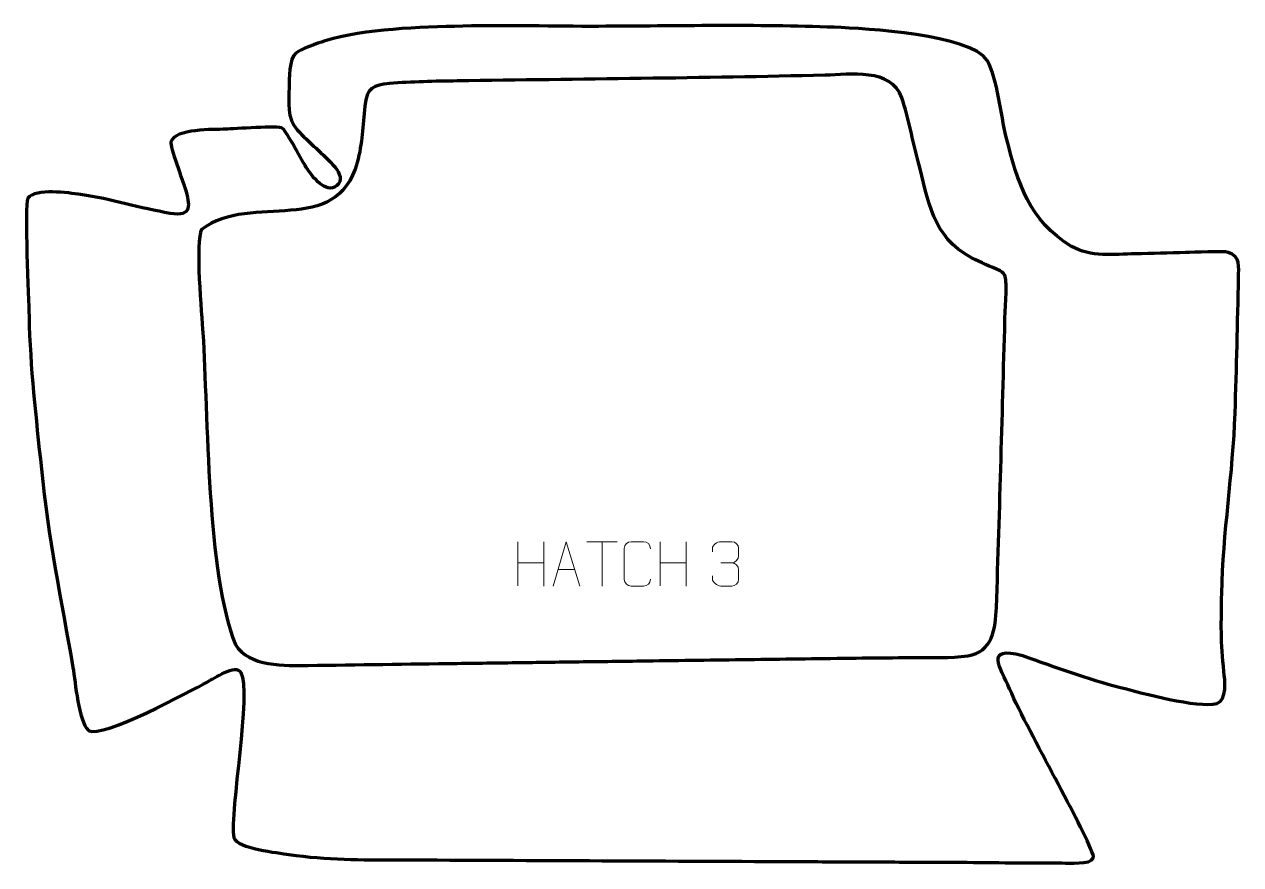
# Model space of a CAD drawing. Header units: millimetres. Extents: x 879 to 1772, y 116 to 1510.
# Drawn here: x 1087 to 1772, y 116 to 589 of the extents above; entities outside this region: 1.
import ezdxf

# ---------------------------------------------------------------- set-up
doc = ezdxf.new("R2010")
doc.units = ezdxf.units.MM
doc.header["$MEASUREMENT"] = 0
doc.header["$XCLIPFRAME"] = 0
for name, color, linetype in [('layer 1', 7, 'Continuous'), ('layer 2', 7, 'Continuous'), ('layer 3', 7, 'Continuous')]:
    doc.layers.add(name, color=color, linetype=linetype)
picture_1 = doc.add_image_def('image1.jpg', size_in_pixel=(45719, 101599))

msp = doc.modelspace()

# ---------------------------------------------------------------- linework, layer by layer
at = {"layer": 'layer 2', "color": 142, "lineweight": 158}
msp.add_open_spline([(1331.2569, 556.8977), (1400.2066, 557.9491), (1469.461, 558.4612), (1538.4118, 560.1253), (1538.4118, 560.1253), (1552.5926, 560.4675), (1575.4656, 564.3527), (1581.6048, 547.3535), (1581.6048, 547.3535), (1585.527, 535.9937), (1587.5761, 523.3727), (1590.8539, 511.5935), (1590.8539, 511.5935), (1596.5746, 489.6026), (1598.6063, 469.078), (1620.8139, 457.3698), (1620.8139, 457.3698), (1626.018, 454.6261), (1631.5803, 452.4592), (1636.9035, 449.9098), (1636.9035, 449.9098), (1640.4471, 448.1909), (1640.1057, 445.9991), (1640.2799, 442.3879), (1640.2799, 442.3879), (1640.5094, 437.6324), (1640.0189, 432.4111), (1639.847, 427.6102), (1639.847, 427.6102), (1638.1718, 371.8721), (1636.882, 316.0318), (1634.8361, 260.317), (1634.8361, 260.317), (1634.4091, 248.6895), (1632.6377, 235.1785), (1618.7662, 233.1486), (1618.7662, 233.1486), (1609.1632, 231.7434), (1597.4503, 232.1827), (1587.638, 232.1861), (1587.638, 232.1861), (1586.1756, 232.1833), (1584.7137, 232.1805), (1583.2513, 232.1706), (1583.2513, 232.1706), (1574.1022, 232.0691), (1564.953, 232.0225), (1555.8039, 231.9084), (1555.8039, 231.9084), (1536.7729, 231.6545), (1517.7419, 231.4005), (1498.7109, 231.1466), (1498.7109, 231.1466), (1479.68, 230.8926), (1460.649, 230.6386), (1441.618, 230.3847), (1441.618, 230.3847), (1429.2478, 230.2196), (1416.8777, 230.0546), (1404.5075, 229.8895), (1404.5075, 229.8895), (1398.481, 229.8091), (1392.4546, 229.7286), (1386.4281, 229.6482), (1386.4281, 229.6482), (1380.7188, 229.572), (1375.0095, 229.4959), (1369.3002, 229.4197), (1369.3002, 229.4197), (1356.6129, 229.2504), (1343.9255, 229.0811), (1331.2382, 228.9118), (1331.2382, 228.9118), (1303.2577, 228.541), (1275.3273, 228.1731), (1247.346, 227.7228), (1247.346, 227.7228), (1234.825, 227.5296), (1213.5108, 227.0218), (1206.361, 239.4665), (1206.361, 239.4665), (1190.2041, 278.6832), (1190.8188, 369.2773), (1188.0209, 414.9677), (1188.0209, 414.9677), (1187.3108, 424.818), (1183.5715, 466.9705), (1187.2692, 473.3092), (1187.2692, 473.3092), (1215.6736, 494.4384), (1263.2831, 468.2637), (1274.8876, 510.9828), (1274.8876, 510.9828), (1277.8716, 521.9676), (1278.0584, 531.5445), (1279.2023, 542.6296), (1279.2023, 542.6296), (1280.289, 553.1596), (1283.9434, 554.6767), (1293.0975, 555.436), (1293.0975, 555.436), (1305.4387, 556.4598), (1318.8567, 556.7086), (1331.2569, 556.8977)], degree=3, knots=[0, 0, 0, 0, 0.03703704, 0.03703704, 0.03703704, 0.03703704, 0.07407407, 0.07407407, 0.07407407, 0.07407407, 0.11111111, 0.11111111, 0.11111111, 0.11111111, 0.14814815, 0.14814815, 0.14814815, 0.14814815, 0.18518519, 0.18518519, 0.18518519, 0.18518519, 0.22222222, 0.22222222, 0.22222222, 0.22222222, 0.25925926, 0.25925926, 0.25925926, 0.25925926, 0.2962963, 0.2962963, 0.2962963, 0.2962963, 0.33333333, 0.33333333, 0.33333333, 0.33333333, 0.37037037, 0.37037037, 0.37037037, 0.37037037, 0.40740741, 0.40740741, 0.40740741, 0.40740741, 0.44444444, 0.44444444, 0.44444444, 0.44444444, 0.48148148, 0.48148148, 0.48148148, 0.48148148, 0.51851852, 0.51851852, 0.51851852, 0.51851852, 0.55555556, 0.55555556, 0.55555556, 0.55555556, 0.59259259, 0.59259259, 0.59259259, 0.59259259, 0.62962963, 0.62962963, 0.62962963, 0.62962963, 0.66666667, 0.66666667, 0.66666667, 0.66666667, 0.7037037, 0.7037037, 0.7037037, 0.7037037, 0.74074074, 0.74074074, 0.74074074, 0.74074074, 0.77777778, 0.77777778, 0.77777778, 0.77777778, 0.81481481, 0.81481481, 0.81481481, 0.81481481, 0.85185185, 0.85185185, 0.85185185, 0.85185185, 0.88888889, 0.88888889, 0.88888889, 0.88888889, 0.92592593, 0.92592593, 0.92592593, 0.92592593, 1, 1, 1, 1], dxfattribs=at)
at = {"layer": 'layer 2', "color": 250, "lineweight": 9}
for points in [[(1365.4501, 297.3799), (1365.4501, 297.3799), (1365.4501, 272.6024), (1365.4501, 272.6024)], [(1380.0934, 297.3799), (1380.0934, 297.3799), (1380.0934, 272.4264), (1380.0934, 272.4264)], [(1404.2782, 297.3564), (1404.2782, 297.3564), (1421.2654, 297.3564), (1421.2654, 297.3564)], [(1412.772, 272.4264), (1412.772, 272.4264), (1412.772, 297.3799), (1412.772, 297.3799)], [(1445.4501, 297.3799), (1445.4501, 297.3799), (1445.4501, 272.6024), (1445.4501, 272.6024)], [(1460.0934, 297.3799), (1460.0934, 297.3799), (1460.0934, 272.4264), (1460.0934, 272.4264)], [(1365.4501, 285.4976), (1365.4501, 285.4976), (1380.0934, 285.498), (1380.0934, 285.498)], [(1388.0239, 281.6758), (1388.0239, 281.6758), (1397.5196, 281.6758), (1397.5196, 281.6758)], [(1445.4501, 285.4976), (1445.4501, 285.4976), (1460.0934, 285.498), (1460.0934, 285.498)], [(1479.6736, 285.4978), (1479.6736, 285.4978), (1485.87, 285.4978), (1485.87, 285.4978)]]:
    msp.add_open_spline(points, degree=3, dxfattribs=at)
for points, knots in [([(1385.3013, 272.4264), (1385.3013, 272.4264), (1392.6723, 297.3799), (1392.6723, 297.3799), (1392.6723, 297.3799), (1392.6723, 297.3799), (1400.2422, 272.4264), (1400.2422, 272.4264)], [0, 0, 0, 0, 0.33333333, 0.33333333, 0.33333333, 0.33333333, 1, 1, 1, 1]), ([(1440.1396, 276.2371), (1439.9998, 273.9137), (1438.3226, 272.4341), (1436.1749, 272.4233), (1436.1749, 272.4233), (1433.843, 272.4237), (1431.5111, 272.4237), (1429.1796, 272.4233), (1429.1796, 272.4233), (1427.2546, 272.3179), (1425.2825, 274.2024), (1425.2937, 276.2197), (1425.2937, 276.2197), (1425.2941, 281.9898), (1425.2941, 287.7595), (1425.2937, 293.5288), (1425.2937, 293.5288), (1425.2979, 295.6669), (1427.0446, 297.3861), (1429.197, 297.3726), (1429.197, 297.3726), (1431.5227, 297.3726), (1433.8488, 297.3726), (1436.1749, 297.3726), (1436.1749, 297.3726), (1438.1215, 297.4081), (1440.1129, 295.9166), (1440.1396, 293.479)], [0, 0, 0, 0, 0.125, 0.125, 0.125, 0.125, 0.25, 0.25, 0.25, 0.25, 0.375, 0.375, 0.375, 0.375, 0.5, 0.5, 0.5, 0.5, 0.625, 0.625, 0.625, 0.625, 0.75, 0.75, 0.75, 0.75, 1, 1, 1, 1]), ([(1474.9639, 291.743), (1474.9639, 291.743), (1474.9639, 293.6002), (1474.9639, 293.6002), (1474.9639, 293.6002), (1474.9496, 295.3421), (1477.6141, 297.4602), (1479.6732, 297.4375), (1479.6732, 297.4375), (1481.7373, 297.4375), (1483.8013, 297.4375), (1485.865, 297.4375), (1485.865, 297.4375), (1488.0595, 297.4463), (1489.6578, 295.5995), (1489.7022, 293.6874), (1489.7022, 293.6874), (1489.7018, 292.2523), (1489.7018, 290.8172), (1489.7022, 289.3817), (1489.7022, 289.3817), (1489.6536, 287.7282), (1488.051, 285.4982), (1485.8527, 285.5082), (1485.8527, 285.5082), (1488.0564, 285.497), (1489.6644, 283.6938), (1489.7184, 281.6343), (1489.7184, 281.6343), (1489.718, 279.8496), (1489.718, 278.0649), (1489.7184, 276.2798), (1489.7184, 276.2798), (1489.7285, 274.2184), (1487.6736, 272.4553), (1485.8527, 272.4634), (1485.8527, 272.4634), (1483.7874, 272.4637), (1481.7222, 272.4637), (1479.6566, 272.4634), (1479.6566, 272.4634), (1477.488, 272.4749), (1474.957, 274.8751), (1474.9384, 276.3369), (1474.9384, 276.3369), (1474.9384, 276.3369), (1474.9384, 278.2455), (1474.9384, 278.2455)], [0, 0, 0, 0, 0.07692308, 0.07692308, 0.07692308, 0.07692308, 0.15384615, 0.15384615, 0.15384615, 0.15384615, 0.23076923, 0.23076923, 0.23076923, 0.23076923, 0.30769231, 0.30769231, 0.30769231, 0.30769231, 0.38461538, 0.38461538, 0.38461538, 0.38461538, 0.46153846, 0.46153846, 0.46153846, 0.46153846, 0.53846154, 0.53846154, 0.53846154, 0.53846154, 0.61538462, 0.61538462, 0.61538462, 0.61538462, 0.69230769, 0.69230769, 0.69230769, 0.69230769, 0.76923077, 0.76923077, 0.76923077, 0.76923077, 0.84615385, 0.84615385, 0.84615385, 0.84615385, 1, 1, 1, 1])]:
    msp.add_open_spline(points, degree=3, knots=knots, dxfattribs=at)
at = {"layer": 'layer 3', "color": 242, "lineweight": 158}
msp.add_open_spline([(1334.4353, 587.7651), (1359.769, 588.3707), (1385.4553, 587.5324), (1410.8786, 587.641), (1410.8786, 587.641), (1454.8055, 587.8286), (1499.7492, 588.7844), (1543.5805, 587.1246), (1543.5805, 587.1246), (1561.3366, 586.3863), (1619.9645, 583.1551), (1629.7466, 568.4146), (1629.7466, 568.4146), (1635.7267, 557.4258), (1637.171, 538.1346), (1640.4031, 525.2846), (1640.4031, 525.2846), (1646.8637, 499.7133), (1653.1292, 478.1637), (1677.2373, 463.725), (1677.2373, 463.725), (1687.7206, 457.4464), (1701.3925, 459.245), (1713.0816, 459.5422), (1713.0816, 459.5422), (1722.5351, 459.7459), (1731.9864, 460.0342), (1741.4399, 460.2439), (1741.4399, 460.2439), (1745.5363, 460.357), (1762.8236, 461.1785), (1765.4508, 460.3455), (1765.4508, 460.3455), (1772.423, 458.1351), (1771.2827, 452.0483), (1771.1965, 446.1317), (1771.1965, 446.1317), (1770.7656, 420.7823), (1770.0368, 395.2176), (1769.3034, 369.8658), (1769.3034, 369.8658), (1768.1264, 335.8495), (1762.4154, 302.4913), (1761.7817, 268.3269), (1761.7817, 268.3269), (1761.4213, 252.5132), (1761.1554, 240.1679), (1762.9893, 224.2966), (1762.9893, 224.2966), (1763.5352, 219.5717), (1764.9407, 208.1207), (1759.0571, 206.2163), (1759.0571, 206.2163), (1747.6501, 203.7144), (1717.2693, 212.1265), (1704.7748, 215.3211), (1704.7748, 215.3211), (1685.5299, 220.4022), (1668.2292, 226.552), (1649.6091, 233.3822), (1649.6091, 233.3822), (1627.7446, 238.986), (1637.0463, 226.4772), (1642.3123, 214.5175), (1642.3123, 214.5175), (1654.2707, 187.3583), (1682.8314, 139.0365), (1689.3264, 120.9953), (1689.3264, 120.9953), (1689.3264, 120.9953), (1689.4878, 120.3488), (1689.4878, 120.3488), (1689.4878, 120.3488), (1689.4878, 120.3488), (1689.3097, 119.1569), (1689.3097, 119.1569), (1689.3097, 119.1569), (1687.6753, 115.532), (1675.7986, 116.5203), (1671.952, 116.4997), (1671.952, 116.4997), (1652.914, 116.3978), (1633.9176, 116.7852), (1614.8856, 116.8822), (1614.8856, 116.8822), (1612.0268, 116.8947), (1609.1679, 116.9071), (1606.3091, 116.9196), (1606.3091, 116.9196), (1593.6033, 116.9749), (1580.8974, 117.0303), (1568.1916, 117.0856), (1568.1916, 117.0856), (1568.1916, 117.0856), (1565.3328, 117.0981), (1565.3328, 117.0981), (1565.3328, 117.0981), (1558.9799, 117.1258), (1552.627, 117.1534), (1546.2741, 117.1811), (1546.2741, 117.1811), (1539.9212, 117.2088), (1533.5683, 117.2365), (1527.2153, 117.2642), (1527.2153, 117.2642), (1450.9804, 117.5963), (1374.7455, 117.9284), (1298.5105, 118.2605), (1298.5105, 118.2605), (1276.5298, 118.2135), (1258.4333, 118.1072), (1236.477, 121.3323), (1236.477, 121.3323), (1230.487, 122.1874), (1207.2644, 124.602), (1205.4297, 130.8187), (1205.4297, 130.8187), (1202.964, 145.1933), (1215.4685, 213.1446), (1209.4522, 223.736), (1209.4522, 223.736), (1206.4521, 229.017), (1194.1926, 220.3621), (1190.3852, 218.3674), (1190.3852, 218.3674), (1180.9914, 213.4496), (1131.3435, 186.3973), (1123.5614, 191.0923), (1123.5614, 191.0923), (1117.6938, 196.7716), (1116.3475, 217.8736), (1114.8525, 226.6274), (1114.8525, 226.6274), (1108.2655, 264.2742), (1100.8289, 300.2498), (1097.042, 338.441), (1097.042, 338.441), (1094.0049, 367.642), (1090.728, 395.0828), (1090.0978, 424.5649), (1090.0978, 424.5649), (1089.8771, 433.7019), (1087.4502, 486.3005), (1089.4235, 490.8086), (1089.4235, 490.8086), (1093.9204, 496.7667), (1112.2725, 493.7865), (1119.1768, 492.9358), (1119.1768, 492.9358), (1136.5084, 490.529), (1152.7025, 485.0851), (1169.6046, 482.3326), (1169.6046, 482.3326), (1182.3003, 480.2652), (1180.6654, 487.0033), (1178.0233, 496.4065), (1178.0233, 496.4065), (1176.7907, 500.2178), (1169.3863, 520.3593), (1169.9037, 522.494), (1169.9037, 522.494), (1172.6048, 530.2054), (1193.7664, 529.4422), (1200.8985, 529.6946), (1200.8985, 529.6946), (1205.1985, 529.9124), (1231.1764, 531.8855), (1232.9217, 530.175), (1232.9217, 530.175), (1235.7387, 527.4142), (1243.8333, 511.934), (1246.8854, 507.2041), (1246.8854, 507.2041), (1249.7953, 502.95), (1257.2244, 493.2741), (1263.2319, 497.7578), (1263.2319, 497.7578), (1267.0314, 500.5936), (1264.9891, 505.3434), (1262.4941, 508.2974), (1262.4941, 508.2974), (1255.7145, 516.0636), (1247.7033, 522.0072), (1241.0645, 529.356), (1241.0645, 529.356), (1235.1562, 535.896), (1236.495, 545.1267), (1236.5164, 553.2576), (1236.5164, 553.2576), (1236.5282, 557.7192), (1236.7063, 569.5215), (1240.2593, 572.5895), (1240.2593, 572.5895), (1242.4513, 574.4823), (1253.1706, 578.3563), (1256.3087, 579.3051), (1256.3087, 579.3051), (1279.9428, 586.4508), (1309.6966, 587.0724), (1334.4353, 587.7651)], degree=3, knots=[0, 0, 0, 0, 0.01960784, 0.01960784, 0.01960784, 0.01960784, 0.03921569, 0.03921569, 0.03921569, 0.03921569, 0.05882353, 0.05882353, 0.05882353, 0.05882353, 0.07843137, 0.07843137, 0.07843137, 0.07843137, 0.09803922, 0.09803922, 0.09803922, 0.09803922, 0.11764706, 0.11764706, 0.11764706, 0.11764706, 0.1372549, 0.1372549, 0.1372549, 0.1372549, 0.15686275, 0.15686275, 0.15686275, 0.15686275, 0.17647059, 0.17647059, 0.17647059, 0.17647059, 0.19607843, 0.19607843, 0.19607843, 0.19607843, 0.21568627, 0.21568627, 0.21568627, 0.21568627, 0.23529412, 0.23529412, 0.23529412, 0.23529412, 0.25490196, 0.25490196, 0.25490196, 0.25490196, 0.2745098, 0.2745098, 0.2745098, 0.2745098, 0.29411765, 0.29411765, 0.29411765, 0.29411765, 0.31372549, 0.31372549, 0.31372549, 0.31372549, 0.33333333, 0.33333333, 0.33333333, 0.33333333, 0.35294118, 0.35294118, 0.35294118, 0.35294118, 0.37254902, 0.37254902, 0.37254902, 0.37254902, 0.39215686, 0.39215686, 0.39215686, 0.39215686, 0.41176471, 0.41176471, 0.41176471, 0.41176471, 0.43137255, 0.43137255, 0.43137255, 0.43137255, 0.45098039, 0.45098039, 0.45098039, 0.45098039, 0.47058824, 0.47058824, 0.47058824, 0.47058824, 0.49019608, 0.49019608, 0.49019608, 0.49019608, 0.50980392, 0.50980392, 0.50980392, 0.50980392, 0.52941176, 0.52941176, 0.52941176, 0.52941176, 0.54901961, 0.54901961, 0.54901961, 0.54901961, 0.56862745, 0.56862745, 0.56862745, 0.56862745, 0.58823529, 0.58823529, 0.58823529, 0.58823529, 0.60784314, 0.60784314, 0.60784314, 0.60784314, 0.62745098, 0.62745098, 0.62745098, 0.62745098, 0.64705882, 0.64705882, 0.64705882, 0.64705882, 0.66666667, 0.66666667, 0.66666667, 0.66666667, 0.68627451, 0.68627451, 0.68627451, 0.68627451, 0.70588235, 0.70588235, 0.70588235, 0.70588235, 0.7254902, 0.7254902, 0.7254902, 0.7254902, 0.74509804, 0.74509804, 0.74509804, 0.74509804, 0.76470588, 0.76470588, 0.76470588, 0.76470588, 0.78431373, 0.78431373, 0.78431373, 0.78431373, 0.80392157, 0.80392157, 0.80392157, 0.80392157, 0.82352941, 0.82352941, 0.82352941, 0.82352941, 0.84313725, 0.84313725, 0.84313725, 0.84313725, 0.8627451, 0.8627451, 0.8627451, 0.8627451, 0.88235294, 0.88235294, 0.88235294, 0.88235294, 0.90196078, 0.90196078, 0.90196078, 0.90196078, 0.92156863, 0.92156863, 0.92156863, 0.92156863, 0.94117647, 0.94117647, 0.94117647, 0.94117647, 0.96078431, 0.96078431, 0.96078431, 0.96078431, 1, 1, 1, 1], dxfattribs=at)

# ---------------------------------------------------------------- pictures from other files: only their frames are drawn
at = {"layer": 'layer 1', "color": 0}
image = msp.add_image(picture_1, insert=(859.5183, -858.2695), size_in_units=(1056.9413, 2348.7865), dxfattribs=at)
image.set_boundary_path([(859.518, -858.2695), (1494.518, 552.841)])
image.dxf.flags = 3

doc.saveas('drawing.dxf')
